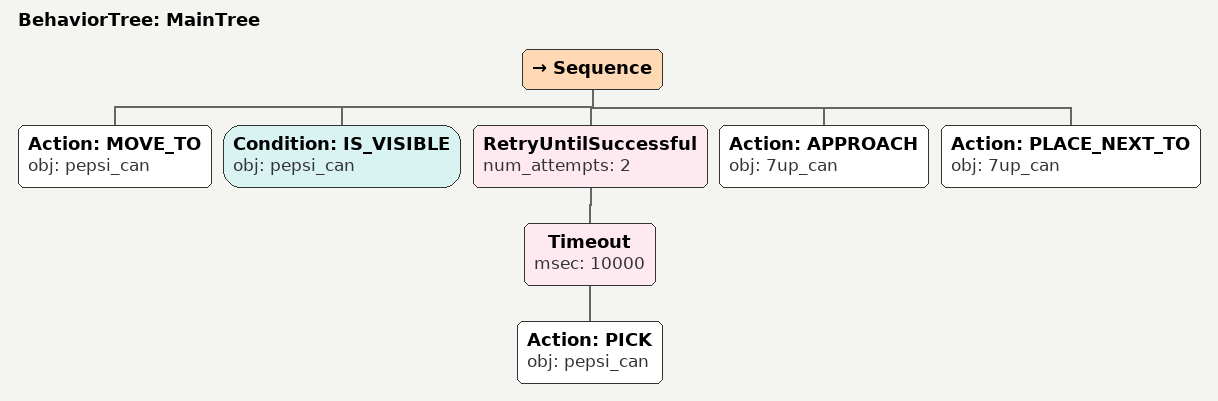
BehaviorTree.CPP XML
<root main_tree_to_execute="MainTree">
  <BehaviorTree ID="MainTree">
    <Sequence>
      <!-- Move to pepsi_can -->
      <Action ID="MOVE_TO" obj="pepsi_can" />
      <!-- Check pepsi_can is visible before GRASP -->
      <Condition ID="IS_VISIBLE" obj="pepsi_can" />
      <!-- Retry GRASP pepsi_can up to 2 attempts -->
      <RetryUntilSuccessful num_attempts="2">
        <!-- Timeout: GRASP pepsi_can within 10s -->
        <Timeout msec="10000">
          <!-- Grasp pepsi_can -->
          <Action ID="PICK" obj="pepsi_can" />
        </Timeout>
      </RetryUntilSuccessful>
      <!-- Pick pepsi_can -->
      <Action ID="APPROACH" obj="7up_can" />
      <!-- Approach 7up_can -->
      <Action ID="PLACE_NEXT_TO" obj="7up_can" />
    </Sequence>
  </BehaviorTree>
</root>
